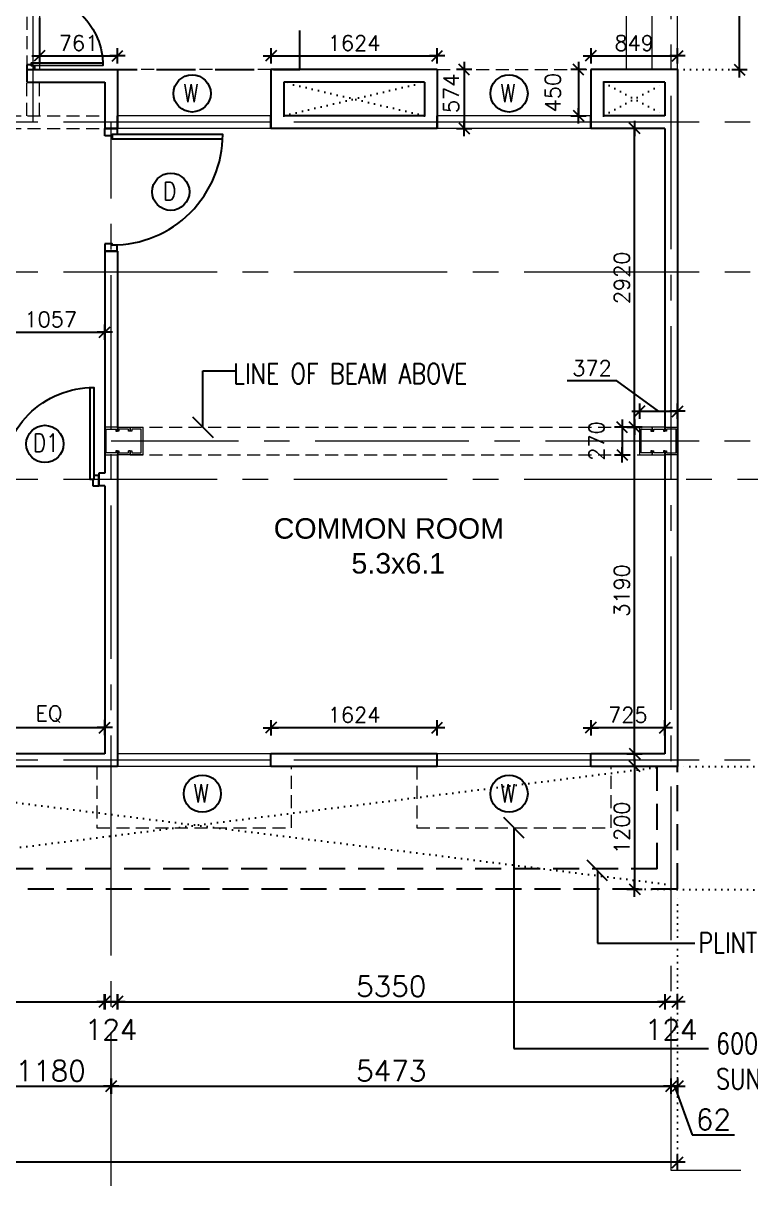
# Model space of a CAD drawing. Header units: inches. Extents: x -234845 to -176446, y -524542 to -442800.
# Drawn here: x -189803 to -182695, y -514338 to -502978 of the extents above; entities that cross this region are included whole.
import ezdxf

# ---------------------------------------------------------------- set-up
doc = ezdxf.new("R2010")
doc.units = ezdxf.units.IN
doc.header["$MEASUREMENT"] = 0
doc.header["$PDMODE"] = 34
doc.header["$PDSIZE"] = -10
for name, pattern in [('CENTER2', [1.125, 0.75, -0.125, 0.125, -0.125]), ('DASHED', [19.05, 12.7, -6.35]), ('DOT2', [0.125, 0, -0.125])]:
    doc.linetypes.add(name, pattern=pattern)
for name, color, linetype in [('ADOOR', 14, 'Continuous'), ('arrow', 23, 'Continuous'), ('COLUMN', 6, 'Continuous'), ('Dim dotted', 30, 'Continuous'), ('Dimension', 10, 'Continuous'), ('DOOR', 34, 'Continuous'), ('GFRG PANELS', 4, 'Continuous'), ('GLASS', 8, 'Continuous'), ('STEPS', 161, 'Continuous'), ('win tag', 144, 'Continuous')]:
    doc.layers.add(name, color=color, linetype=linetype)
for name, color, linetype, lineweight in [('DIM', 20, 'Continuous', 25), ('Grid', 254, 'Continuous', 15), ('TEXT', 32, 'Continuous', 18), ('win', 14, 'Continuous', 13)]:
    doc.layers.add(name, color=color, linetype=linetype, lineweight=lineweight)
doc.styles.add('RMTXT', font='romans.shx')
doc.styles.add('ROMANS', font='romans.shx', dxfattribs={"width": 0.8})
doc.styles.get("Standard").update_dxf_attribs({"font": 'arial.ttf'})
doc.styles.add('style1', font='romans.shx', dxfattribs={"width": 0.8})
doc.dimstyles.new('ELEV-DIM', dxfattribs={"dimtxt": 150, "dimasz": 1, "dimexe": 100, "dimexo": 150, "dimgap": 50, "dimtad": 1, "dimdec": 0, "dimzin": 0, "dimdsep": 46, "dimtxsty": 'RMTXT', "dimblk": 'ARH4', "dimcen": 0.09375, "dimdle": 100, "dimse1": 1, "dimse2": 1, "dimclrd": 256, "dimclre": 256, "dimclrt": 151, "dimadec": 0, "dimazin": 0, "dimtfac": 50, "dimtdec": 0, "dimtofl": 0, "dimtmove": 2, "dimatfit": 3, "dimldrblk": 'OBLIQUE', "dimfxl": 1, "dimtolj": 1, "dimtzin": 0, "dimlwd": -1, "dimlwe": -1, "dimarcsym": 0})

# ---------------------------------------------------------------- blocks, each defined once
blk = doc.blocks.new('A$C52683649')
at = {"layer": 'win'}
for p, q in [((0, 124), (1500, 124)), ((0, 62), (1500, 62)), ((0, 0), (1500, 0))]:
    blk.add_line(p, q, dxfattribs=at)
blk = doc.blocks.new('ARH4')
for p, q in [((0, -75), (0, 75)), ((-53.033, -53.033), (53.033, 53.033)), ((75, 0), (-75, 0))]:
    blk.add_line(p, q)
blk = doc.blocks.new('*D385')
at = {"layer": 'DEFPOINTS', "color": 0, "transparency": 16777216}
for p in [(-183410, -511490), (-223252, -514024), (-223252, -514108)]:
    blk.add_point(p, dxfattribs=at)
at = {"layer": 'Dimension', "transparency": 16777216}
blk.add_line((-183411, -514108), (-223251, -514108), dxfattribs=at)
at = {"layer": 'Dimension', "transparency": 16777216, "rotation": 180}
blk.add_blockref('ARH4', (-223252, -514108), dxfattribs=at)
at = {"layer": 'Dimension', "transparency": 16777216}
blk.add_blockref('ARH4', (-183410, -514108), dxfattribs=at)
at = {"layer": 'Dimension', "color": 151, "lineweight": 0, "transparency": 16777216, "insert": (-204051, -513958), "char_height": 200, "attachment_point": 5, "style": 'RMTXT'}
blk.add_mtext('\\A1;39842', dxfattribs=at)
blk = doc.blocks.new('_Oblique')
at = {"color": 0, "linetype": 'ByBlock', "lineweight": -2}
blk.add_line((-0.5, -0.5), (0.5, 0.5), dxfattribs=at)
blk = doc.blocks.new('*D387')
at = {"layer": 'DEFPOINTS', "color": 0, "transparency": 16777216}
for p in [(-183491, -495654), (-183410, -510240), (-179772, -510240)]:
    blk.add_point(p, dxfattribs=at)
at = {"layer": 'Dimension', "transparency": 16777216}
blk.add_line((-179772, -495655), (-179772, -510239), dxfattribs=at)
for p, rotation in [((-179772, -495654), 90), ((-179772, -510240), 270)]:
    blk.add_blockref('ARH4', p, dxfattribs=dict(at, rotation=rotation))
at = {"layer": 'Dimension', "color": 151, "lineweight": 0, "transparency": 16777216, "insert": (-179922, -502947), "char_height": 200, "attachment_point": 5, "rotation": 90, "style": 'RMTXT'}
blk.add_mtext('\\A1;14586', dxfattribs=at)
blk = doc.blocks.new('*D388')
at = {"layer": 'DEFPOINTS', "color": 0, "transparency": 16777216}
for p in [(-184923, -510240, 2), (-189644, -511440), (-179772, -511440)]:
    blk.add_point(p, dxfattribs=at)
at = {"layer": 'Dimension', "transparency": 16777216}
blk.add_line((-179772, -510241), (-179772, -511439), dxfattribs=at)
for p, rotation in [((-179772, -510240), 90), ((-179772, -511440), 270)]:
    blk.add_blockref('ARH4', p, dxfattribs=dict(at, rotation=rotation))
at = {"layer": 'Dimension', "color": 151, "lineweight": 0, "transparency": 16777216, "insert": (-179922, -510840), "char_height": 200, "attachment_point": 5, "rotation": 90, "style": 'RMTXT'}
blk.add_mtext('\\A1;1200', dxfattribs=at)
blk = doc.blocks.new('*D402')
at = {"layer": 'DEFPOINTS', "color": 0, "transparency": 16777216}
for p in [(-183472, -511644), (-188945, -512096, 2), (-183472, -513365)]:
    blk.add_point(p, dxfattribs=at)
at = {"layer": 'Dimension', "transparency": 16777216}
blk.add_line((-188944, -513365), (-183473, -513365), dxfattribs=at)
at = {"layer": 'Dimension', "transparency": 16777216, "rotation": 180}
blk.add_blockref('ARH4', (-188945, -513365), dxfattribs=at)
at = {"layer": 'Dimension', "transparency": 16777216}
blk.add_blockref('ARH4', (-183472, -513365), dxfattribs=at)
at = {"layer": 'Dimension', "color": 151, "lineweight": 0, "transparency": 16777216, "insert": (-186208, -513215), "char_height": 200, "attachment_point": 5, "style": 'RMTXT'}
blk.add_mtext('\\A1;5473', dxfattribs=at)
blk = doc.blocks.new('*D425')
at = {"layer": 'DEFPOINTS', "color": 0, "transparency": 16777216}
for p in [(-183472, -511490), (-183410, -511490), (-183410, -513365)]:
    blk.add_point(p, dxfattribs=at)
at = {"layer": 'Dimension', "transparency": 16777216}
for p, q in [((-183473, -513365), (-183474, -513365)), ((-183472, -513365), (-183410, -513365)), ((-183441, -513365), (-183267, -513840)), ((-183409, -513365), (-183408, -513365)), ((-183267, -513840), (-182853, -513840))]:
    blk.add_line(p, q, dxfattribs=at)
blk.add_blockref('ARH4', (-183472, -513365), dxfattribs=at)
at = {"layer": 'Dimension', "transparency": 16777216, "rotation": 180}
blk.add_blockref('ARH4', (-183410, -513365), dxfattribs=at)
at = {"layer": 'Dimension', "color": 151, "lineweight": 0, "transparency": 16777216, "insert": (-183060, -513690), "char_height": 200, "attachment_point": 5, "style": 'RMTXT'}
blk.add_mtext('\\A1;62', dxfattribs=at)
blk = doc.blocks.new('*D431')
at = {"layer": 'DEFPOINTS', "color": 0, "transparency": 16777216}
for p in [(-190125, -512096), (-188945, -512096, 2), (-188945, -513365)]:
    blk.add_point(p, dxfattribs=at)
at = {"layer": 'Dimension', "transparency": 16777216}
blk.add_line((-190124, -513365), (-188946, -513365), dxfattribs=at)
at = {"layer": 'Dimension', "transparency": 16777216, "rotation": 180}
blk.add_blockref('ARH4', (-190125, -513365), dxfattribs=at)
at = {"layer": 'Dimension', "transparency": 16777216}
blk.add_blockref('ARH4', (-188945, -513365), dxfattribs=at)
at = {"layer": 'Dimension', "color": 151, "lineweight": 0, "transparency": 16777216, "insert": (-189535, -513215), "char_height": 200, "attachment_point": 5, "style": 'RMTXT'}
blk.add_mtext('\\A1;1180', dxfattribs=at)
blk = doc.blocks.new('*D474')
at = {"layer": 'DEFPOINTS', "color": 0, "transparency": 16777216}
for p in [(-189008, -510116, 2), (-192688, -510240), (-189008, -512539)]:
    blk.add_point(p, dxfattribs=at)
at = {"layer": 'Dimension', "transparency": 16777216}
blk.add_line((-192687, -512539), (-189009, -512539), dxfattribs=at)
at = {"layer": 'Dimension', "transparency": 16777216, "rotation": 180}
blk.add_blockref('ARH4', (-192688, -512539), dxfattribs=at)
at = {"layer": 'Dimension', "transparency": 16777216}
blk.add_blockref('ARH4', (-189008, -512539), dxfattribs=at)
at = {"layer": 'Dimension', "color": 151, "lineweight": 0, "transparency": 16777216, "insert": (-190848, -512389), "char_height": 200, "attachment_point": 5, "style": 'RMTXT'}
blk.add_mtext('\\A1;3680', dxfattribs=at)
blk = doc.blocks.new('*D475')
at = {"layer": 'DEFPOINTS', "color": 0, "transparency": 16777216}
for p in [(-189007, -510228), (-188883, -510240), (-188883, -512539)]:
    blk.add_point(p, dxfattribs=at)
at = {"layer": 'Dimension', "transparency": 16777216}
blk.add_line((-189006, -512539), (-188884, -512539), dxfattribs=at)
at = {"layer": 'Dimension', "transparency": 16777216, "rotation": 180}
blk.add_blockref('ARH4', (-189007, -512539), dxfattribs=at)
at = {"layer": 'Dimension', "transparency": 16777216}
blk.add_blockref('ARH4', (-188883, -512539), dxfattribs=at)
at = {"layer": 'Dimension', "color": 151, "lineweight": 0, "transparency": 16777216, "insert": (-188945, -512812), "char_height": 200, "attachment_point": 5, "style": 'RMTXT'}
blk.add_mtext('\\A1;124', dxfattribs=at)
blk = doc.blocks.new('*D476')
at = {"layer": 'DEFPOINTS', "color": 0, "transparency": 16777216}
for p in [(-183534, -510228), (-183410, -510240), (-183410, -512539)]:
    blk.add_point(p, dxfattribs=at)
at = {"layer": 'Dimension', "transparency": 16777216}
blk.add_line((-183533, -512539), (-183411, -512539), dxfattribs=at)
at = {"layer": 'Dimension', "transparency": 16777216, "rotation": 180}
blk.add_blockref('ARH4', (-183534, -512539), dxfattribs=at)
at = {"layer": 'Dimension', "transparency": 16777216}
blk.add_blockref('ARH4', (-183410, -512539), dxfattribs=at)
at = {"layer": 'Dimension', "color": 151, "lineweight": 0, "transparency": 16777216, "insert": (-183472, -512812), "char_height": 200, "attachment_point": 5, "style": 'RMTXT'}
blk.add_mtext('\\A1;124', dxfattribs=at)
blk = doc.blocks.new('*D477')
at = {"layer": 'DEFPOINTS', "color": 0, "transparency": 16777216}
for p in [(-183533, -510116), (-188883, -510240, 2), (-183533, -512539)]:
    blk.add_point(p, dxfattribs=at)
at = {"layer": 'Dimension', "transparency": 16777216}
blk.add_line((-188882, -512539), (-183534, -512539), dxfattribs=at)
at = {"layer": 'Dimension', "transparency": 16777216, "rotation": 180}
blk.add_blockref('ARH4', (-188883, -512539), dxfattribs=at)
at = {"layer": 'Dimension', "transparency": 16777216}
blk.add_blockref('ARH4', (-183533, -512539), dxfattribs=at)
at = {"layer": 'Dimension', "color": 151, "lineweight": 0, "transparency": 16777216, "insert": (-186208, -512389), "char_height": 200, "attachment_point": 5, "style": 'RMTXT'}
blk.add_mtext('\\A1;5350', dxfattribs=at)
blk = doc.blocks.new('*D478')
at = {"layer": 'DEFPOINTS', "color": 0, "transparency": 16777216}
for p in [(-183534, -510116), (-182216, -510116), (-183410, -510240)]:
    blk.add_point(p, dxfattribs=at)
at = {"layer": 'Dimension', "transparency": 16777216}
blk.add_line((-182216, -510239), (-182216, -510117), dxfattribs=at)
for p, rotation in [((-182216, -510116), 90), ((-182216, -510240), 270)]:
    blk.add_blockref('ARH4', p, dxfattribs=dict(at, rotation=rotation))
at = {"layer": 'Dimension', "color": 151, "lineweight": 0, "transparency": 16777216, "insert": (-181921, -510178), "char_height": 200, "attachment_point": 5, "rotation": 90, "style": 'RMTXT'}
blk.add_mtext('\\A1;124', dxfattribs=at)
blk = doc.blocks.new('*D830')
at = {"layer": 'DEFPOINTS', "color": 0, "transparency": 16777216}
for p in [(-183534, -504006), (-182216, -504006), (-183534, -510116)]:
    blk.add_point(p, dxfattribs=at)
at = {"layer": 'Dimension', "transparency": 16777216}
blk.add_line((-182216, -510115), (-182216, -504007), dxfattribs=at)
for p, rotation in [((-182216, -504006), 90), ((-182216, -510116), 270)]:
    blk.add_blockref('ARH4', p, dxfattribs=dict(at, rotation=rotation))
at = {"layer": 'Dimension', "color": 151, "lineweight": 0, "transparency": 16777216, "insert": (-182366, -507061), "char_height": 200, "attachment_point": 5, "rotation": 90, "style": 'RMTXT'}
blk.add_mtext('\\A1;6110', dxfattribs=at)
blk = doc.blocks.new('*D479')
at = {"layer": 'DEFPOINTS', "color": 0, "transparency": 16777216}
for p in [(-183534, -503882, 0), (-182216, -503882), (-183534, -504006)]:
    blk.add_point(p, dxfattribs=at)
at = {"layer": 'Dimension', "transparency": 16777216}
for p, q in [((-182216, -504005), (-182216, -503883)), ((-182216, -503944), (-181812, -504179)), ((-181812, -504179), (-181812, -504774))]:
    blk.add_line(p, q, dxfattribs=at)
for p, rotation in [((-182216, -503882), 90), ((-182216, -504006), 270)]:
    blk.add_blockref('ARH4', p, dxfattribs=dict(at, rotation=rotation))
at = {"layer": 'Dimension', "color": 151, "lineweight": 0, "transparency": 16777216, "insert": (-181962, -504476), "char_height": 200, "attachment_point": 5, "rotation": 90, "style": 'RMTXT'}
blk.add_mtext('\\A1;124', dxfattribs=at)
blk = doc.blocks.new('*D480')
at = {"layer": 'DEFPOINTS', "color": 0, "transparency": 16777216}
for p in [(-183534, -503556), (-182216, -503556), (-183534, -503882, 0)]:
    blk.add_point(p, dxfattribs=at)
at = {"layer": 'Dimension', "transparency": 16777216}
blk.add_line((-182216, -503881), (-182216, -503557), dxfattribs=at)
for p, rotation in [((-182216, -503556), 90), ((-182216, -503882), 270)]:
    blk.add_blockref('ARH4', p, dxfattribs=dict(at, rotation=rotation))
at = {"layer": 'Dimension', "color": 151, "lineweight": 0, "transparency": 16777216, "insert": (-182428, -503720), "char_height": 200, "attachment_point": 5, "rotation": 90, "style": 'RMTXT'}
blk.add_mtext('\\A1;326', dxfattribs=at)
blk = doc.blocks.new('*D481')
at = {"layer": 'DEFPOINTS', "color": 0, "transparency": 16777216}
for p in [(-183534, -503432, 0), (-182216, -503432), (-183534, -503556)]:
    blk.add_point(p, dxfattribs=at)
at = {"layer": 'Dimension', "transparency": 16777216}
blk.add_line((-182216, -503555), (-182216, -503433), dxfattribs=at)
for p, rotation in [((-182216, -503432), 90), ((-182216, -503556), 270)]:
    blk.add_blockref('ARH4', p, dxfattribs=dict(at, rotation=rotation))
at = {"layer": 'Dimension', "color": 151, "lineweight": 0, "transparency": 16777216, "insert": (-181933, -503494), "char_height": 200, "attachment_point": 5, "rotation": 90, "style": 'RMTXT'}
blk.add_mtext('\\A1;124', dxfattribs=at)
blk = doc.blocks.new('*D831')
at = {"layer": 'DEFPOINTS', "color": 0, "transparency": 16777216}
for p in [(-183460, -495654), (-182216, -495654), (-183410, -503432)]:
    blk.add_point(p, dxfattribs=at)
at = {"layer": 'Dimension', "transparency": 16777216}
blk.add_line((-182216, -503431), (-182216, -495655), dxfattribs=at)
for p, rotation in [((-182216, -495654), 90), ((-182216, -503432), 270)]:
    blk.add_blockref('ARH4', p, dxfattribs=dict(at, rotation=rotation))
at = {"layer": 'Dimension', "color": 151, "lineweight": 0, "transparency": 16777216, "insert": (-182366, -499543), "char_height": 200, "attachment_point": 5, "rotation": 90, "style": 'RMTXT'}
blk.add_mtext('\\A1;7778', dxfattribs=at)
blk = doc.blocks.new('*D833')
at = {"layer": 'DEFPOINTS', "color": 0, "transparency": 16777216}
for p in [(-190064, -505682), (-189007, -505682, -1), (-189007, -505997)]:
    blk.add_point(p, dxfattribs=at)
at = {"layer": 'Dim dotted', "transparency": 16777216}
blk.add_line((-190063, -505997), (-189008, -505997), dxfattribs=at)
at = {"layer": 'Dim dotted', "transparency": 16777216, "rotation": 180}
blk.add_blockref('ARH4', (-190064, -505997), dxfattribs=at)
at = {"layer": 'Dim dotted', "transparency": 16777216}
blk.add_blockref('ARH4', (-189007, -505997), dxfattribs=at)
at = {"layer": 'Dim dotted', "color": 151, "transparency": 16777216, "insert": (-189535, -505872), "char_height": 150, "attachment_point": 5, "style": 'RMTXT'}
blk.add_mtext('\\A1;1057', dxfattribs=at)
blk = doc.blocks.new('*D495')
at = {"layer": 'DEFPOINTS', "color": 0, "transparency": 16777216}
for p in [(-184259, -509862), (-184259, -510064, 2), (-183534, -510064)]:
    blk.add_point(p, dxfattribs=at)
at = {"layer": 'Dim dotted', "transparency": 16777216}
blk.add_line((-183535, -509862), (-184258, -509862), dxfattribs=at)
at = {"layer": 'Dim dotted', "transparency": 16777216, "rotation": 180}
blk.add_blockref('ARH4', (-184259, -509862), dxfattribs=at)
at = {"layer": 'Dim dotted', "transparency": 16777216}
blk.add_blockref('ARH4', (-183534, -509862), dxfattribs=at)
at = {"layer": 'Dim dotted', "color": 151, "transparency": 16777216, "insert": (-183896, -509737), "char_height": 150, "attachment_point": 5, "style": 'RMTXT'}
blk.add_mtext('\\A1;725', dxfattribs=at)
blk = doc.blocks.new('*D496')
at = {"layer": 'DEFPOINTS', "color": 0, "transparency": 16777216}
for p in [(-187383, -509862), (-187383, -510064, 2), (-185759, -510064, 2)]:
    blk.add_point(p, dxfattribs=at)
at = {"layer": 'Dim dotted', "transparency": 16777216}
blk.add_line((-185760, -509862), (-187382, -509862), dxfattribs=at)
at = {"layer": 'Dim dotted', "transparency": 16777216, "rotation": 180}
blk.add_blockref('ARH4', (-187383, -509862), dxfattribs=at)
at = {"layer": 'Dim dotted', "transparency": 16777216}
blk.add_blockref('ARH4', (-185759, -509862), dxfattribs=at)
at = {"layer": 'Dim dotted', "color": 151, "transparency": 16777216, "insert": (-186571, -509737), "char_height": 150, "attachment_point": 5, "style": 'RMTXT'}
blk.add_mtext('\\A1;1624', dxfattribs=at)
blk = doc.blocks.new('*D844')
at = {"layer": 'DEFPOINTS', "color": 0, "transparency": 16777216}
for p in [(-189007, -509861), (-190097, -510116, 1), (-189007, -510116, 2)]:
    blk.add_point(p, dxfattribs=at)
at = {"layer": 'Dim dotted', "transparency": 16777216}
blk.add_line((-190096, -509861), (-189008, -509861), dxfattribs=at)
at = {"layer": 'Dim dotted', "transparency": 16777216, "rotation": 180}
blk.add_blockref('ARH4', (-190097, -509861), dxfattribs=at)
at = {"layer": 'Dim dotted', "transparency": 16777216}
blk.add_blockref('ARH4', (-189007, -509861), dxfattribs=at)
at = {"layer": 'Dim dotted', "color": 151, "transparency": 16777216, "insert": (-189552, -509729), "char_height": 150, "attachment_point": 5, "style": 'RMTXT'}
blk.add_mtext('\\A1;EQ', dxfattribs=at)
blk = doc.blocks.new('*D497')
at = {"layer": 'DEFPOINTS', "color": 0, "transparency": 16777216}
for p in [(-183830, -506926), (-183534, -506926, 0), (-183534, -510116)]:
    blk.add_point(p, dxfattribs=at)
at = {"layer": 'Dim dotted', "transparency": 16777216}
blk.add_line((-183830, -510115), (-183830, -506927), dxfattribs=at)
for p, rotation in [((-183830, -506926), 90), ((-183830, -510116), 270)]:
    blk.add_blockref('ARH4', p, dxfattribs=dict(at, rotation=rotation))
at = {"layer": 'Dim dotted', "color": 151, "transparency": 16777216, "insert": (-183955, -508521), "char_height": 150, "attachment_point": 5, "rotation": 90, "style": 'RMTXT'}
blk.add_mtext('\\A1;3190', dxfattribs=at)
blk = doc.blocks.new('*D498')
at = {"layer": 'DEFPOINTS', "color": 0, "transparency": 16777216}
for p in [(-183830, -504006), (-183534, -504006), (-183658, -506926, 0)]:
    blk.add_point(p, dxfattribs=at)
at = {"layer": 'Dim dotted', "transparency": 16777216}
blk.add_line((-183830, -506925), (-183830, -504007), dxfattribs=at)
for p, rotation in [((-183830, -504006), 90), ((-183830, -506926), 270)]:
    blk.add_blockref('ARH4', p, dxfattribs=dict(at, rotation=rotation))
at = {"layer": 'Dim dotted', "color": 151, "transparency": 16777216, "insert": (-183955, -505466), "char_height": 150, "attachment_point": 5, "rotation": 90, "style": 'RMTXT'}
blk.add_mtext('\\A1;2920', dxfattribs=at)
blk = doc.blocks.new('*D846')
at = {"layer": 'DEFPOINTS', "color": 0, "transparency": 16777216}
for p in [(-188883, -503297), (-189644, -503432, 1), (-188883, -503432, 2)]:
    blk.add_point(p, dxfattribs=at)
at = {"layer": 'Dim dotted', "transparency": 16777216}
blk.add_line((-189643, -503297), (-188884, -503297), dxfattribs=at)
at = {"layer": 'Dim dotted', "transparency": 16777216, "rotation": 180}
blk.add_blockref('ARH4', (-189644, -503297), dxfattribs=at)
at = {"layer": 'Dim dotted', "transparency": 16777216}
blk.add_blockref('ARH4', (-188883, -503297), dxfattribs=at)
at = {"layer": 'Dim dotted', "color": 151, "transparency": 16777216, "insert": (-189263, -503172), "char_height": 150, "attachment_point": 5, "style": 'RMTXT'}
blk.add_mtext('\\A1;761', dxfattribs=at)
blk = doc.blocks.new('*D847')
at = {"layer": 'DEFPOINTS', "color": 0, "transparency": 16777216}
for p in [(-185759, -503297), (-187383, -503432, 2), (-185759, -503432, 2)]:
    blk.add_point(p, dxfattribs=at)
at = {"layer": 'Dim dotted', "transparency": 16777216}
blk.add_line((-187382, -503297), (-185760, -503297), dxfattribs=at)
at = {"layer": 'Dim dotted', "transparency": 16777216, "rotation": 180}
blk.add_blockref('ARH4', (-187383, -503297), dxfattribs=at)
at = {"layer": 'Dim dotted', "transparency": 16777216}
blk.add_blockref('ARH4', (-185759, -503297), dxfattribs=at)
at = {"layer": 'Dim dotted', "color": 151, "transparency": 16777216, "insert": (-186571, -503172), "char_height": 150, "attachment_point": 5, "style": 'RMTXT'}
blk.add_mtext('\\A1;1624', dxfattribs=at)
blk = doc.blocks.new('*D848')
at = {"layer": 'DEFPOINTS', "color": 0, "transparency": 16777216}
for p in [(-183410, -503297), (-184259, -503432, 2), (-183410, -503432)]:
    blk.add_point(p, dxfattribs=at)
at = {"layer": 'Dim dotted', "transparency": 16777216}
blk.add_line((-184258, -503297), (-183411, -503297), dxfattribs=at)
at = {"layer": 'Dim dotted', "transparency": 16777216, "rotation": 180}
blk.add_blockref('ARH4', (-184259, -503297), dxfattribs=at)
at = {"layer": 'Dim dotted', "transparency": 16777216}
blk.add_blockref('ARH4', (-183410, -503297), dxfattribs=at)
at = {"layer": 'Dim dotted', "color": 151, "transparency": 16777216, "insert": (-183834, -503172), "char_height": 150, "attachment_point": 5, "style": 'RMTXT'}
blk.add_mtext('\\A1;849', dxfattribs=at)
blk = doc.blocks.new('*D851')
at = {"layer": 'DEFPOINTS', "color": 0, "transparency": 16777216}
for p in [(-183755, -506926), (-183952, -507196), (-183877, -507196, 0)]:
    blk.add_point(p, dxfattribs=at)
at = {"layer": 'Dim dotted', "transparency": 16777216}
blk.add_line((-183952, -506927), (-183952, -507195), dxfattribs=at)
for p, rotation in [((-183952, -506926), 90), ((-183952, -507196), 270)]:
    blk.add_blockref('ARH4', p, dxfattribs=dict(at, rotation=rotation))
at = {"layer": 'Dim dotted', "color": 151, "transparency": 16777216, "insert": (-184202, -507061), "char_height": 150, "attachment_point": 5, "rotation": 90, "style": 'RMTXT'}
blk.add_mtext('\\A1;270', dxfattribs=at)
blk = doc.blocks.new('*D852')
at = {"layer": 'DEFPOINTS', "color": 0, "transparency": 16777216}
for p in [(-183410, -506770), (-183782, -506926, 0), (-183410, -506926, 0)]:
    blk.add_point(p, dxfattribs=at)
at = {"layer": 'Dim dotted', "transparency": 16777216}
for p, q in [((-184003, -506474), (-184488, -506474)), ((-183596, -506770), (-184003, -506474)), ((-183781, -506770), (-183411, -506770))]:
    blk.add_line(p, q, dxfattribs=at)
at = {"layer": 'Dim dotted', "transparency": 16777216, "rotation": 180}
blk.add_blockref('ARH4', (-183782, -506770), dxfattribs=at)
at = {"layer": 'Dim dotted', "transparency": 16777216}
blk.add_blockref('ARH4', (-183410, -506770), dxfattribs=at)
at = {"layer": 'Dim dotted', "color": 151, "transparency": 16777216, "insert": (-184246, -506349), "char_height": 150, "attachment_point": 5, "style": 'RMTXT'}
blk.add_mtext('\\A1;372', dxfattribs=at)
blk = doc.blocks.new('A$C57853642')
at = {"layer": 'DOOR'}
for points in [[(-639.2, 179.8, 0.414214), (-1207.7, 748.2), (-1207.7, 179.8), (-1185.5, 179.8), (-1185.5, 747.8)], [(-639.2, 179.8, -0.414214), (-70.8, 748.2), (-70.8, 179.8), (-92.9, 179.8), (-92.9, 747.8)]]:
    blk.add_lwpolyline(points, format="xyb", dxfattribs=at)
for points in [[(-1201.3, 141.9), (-1239.2, 141.9), (-1239.2, 205), (-1207.7, 205), (-1207.7, 179.8), (-1201.3, 179.8)], [(-77.1, 141.9), (-39.2, 141.9), (-39.2, 205), (-70.8, 205), (-70.8, 179.8), (-77.1, 179.8)]]:
    blk.add_lwpolyline(points, close=True, dxfattribs=at)
blk = doc.blocks.new('*D855')
at = {"layer": 'DEFPOINTS', "color": 0, "transparency": 16777216}
for p in [(-184259, -503432, 2), (-184378, -503882), (-184259, -503882, 2)]:
    blk.add_point(p, dxfattribs=at)
at = {"layer": 'Dim dotted', "transparency": 16777216}
blk.add_line((-184378, -503433), (-184378, -503881), dxfattribs=at)
for p, rotation in [((-184378, -503432), 90), ((-184378, -503882), 270)]:
    blk.add_blockref('ARH4', p, dxfattribs=dict(at, rotation=rotation))
at = {"layer": 'Dim dotted', "color": 151, "transparency": 16777216, "insert": (-184628, -503657), "char_height": 150, "attachment_point": 5, "rotation": 90, "style": 'RMTXT'}
blk.add_mtext('\\A1;450', dxfattribs=at)
blk = doc.blocks.new('*D517')
at = {"layer": 'DEFPOINTS', "color": 0, "transparency": 16777216}
for p in [(-183410, -500092), (-182805, -500092), (-183495, -503432)]:
    blk.add_point(p, dxfattribs=at)
at = {"layer": 'Dimension', "transparency": 16777216}
blk.add_line((-182805, -503431), (-182805, -500093), dxfattribs=at)
for p, rotation in [((-182805, -500092), 90), ((-182805, -503432), 270)]:
    blk.add_blockref('ARH4', p, dxfattribs=dict(at, rotation=rotation))
at = {"layer": 'Dimension', "color": 151, "lineweight": 0, "transparency": 16777216, "insert": (-182955, -501401), "char_height": 200, "attachment_point": 5, "rotation": 90, "style": 'RMTXT'}
blk.add_mtext('\\A1;3340', dxfattribs=at)
blk = doc.blocks.new('D1000')
at = {"layer": 'DOOR'}
for points in [[(0, 940), (0, 1000), (100, 1000), (100, 950), (60, 950), (60, 940)], [(0, 60), (0, 0), (100, 0), (100, 50), (60, 50), (60, 60)]]:
    blk.add_lwpolyline(points, close=True, dxfattribs=at)
blk.add_lwpolyline([(60, 950, -0.414214), (960, 50), (60, 50), (60, 85), (959.3, 85)], format="xyb", dxfattribs=at)
blk = doc.blocks.new('*D873')
at = {"layer": 'DEFPOINTS', "color": 0, "transparency": 16777216}
for p in [(-183629, -510240, 1), (-183830, -511440), (-183660, -511440)]:
    blk.add_point(p, dxfattribs=at)
at = {"layer": 'Dim dotted', "transparency": 16777216}
blk.add_line((-183830, -510241), (-183830, -511439), dxfattribs=at)
for p, rotation in [((-183830, -510240), 90), ((-183830, -511440), 270)]:
    blk.add_blockref('ARH4', p, dxfattribs=dict(at, rotation=rotation))
at = {"layer": 'Dim dotted', "color": 151, "transparency": 16777216, "insert": (-183955, -510840), "char_height": 150, "attachment_point": 5, "rotation": 90, "style": 'RMTXT'}
blk.add_mtext('\\A1;1200', dxfattribs=at)
blk = doc.blocks.new('*D924')
at = {"layer": 'DEFPOINTS', "color": 0, "transparency": 16777216}
for p in [(-185759, -503432, 2), (-185759, -504006, 2), (-185496, -504006)]:
    blk.add_point(p, dxfattribs=at)
at = {"layer": 'Dim dotted', "transparency": 16777216}
blk.add_line((-185496, -503433), (-185496, -504005), dxfattribs=at)
for p, rotation in [((-185496, -503432), 90), ((-185496, -504006), 270)]:
    blk.add_blockref('ARH4', p, dxfattribs=dict(at, rotation=rotation))
at = {"layer": 'Dim dotted', "color": 151, "transparency": 16777216, "insert": (-185621, -503664), "char_height": 150, "attachment_point": 5, "rotation": 90, "style": 'RMTXT'}
blk.add_mtext('\\A1;574', dxfattribs=at)

msp = doc.modelspace()

# ---------------------------------------------------------------- linework, layer by layer
at = {"layer": 'ADOOR', "lineweight": 0}
msp.add_line((-189643.9, -501931.7, 1.1), (-189643, -503431.7, 0.6), dxfattribs=at)
at = {"layer": 'ADOOR', "linetype": 'DASHED', "lineweight": 0, "ltscale": 10}
for p, q in [((-189768, -501961.7), (-189768, -503431.7)), ((-187382.8, -503431.7, 2.1), (-188882.8, -503431.7, 2.1)), ((-185758.8, -503431.7, 2.1), (-184258.8, -503431.7, 2.1)), ((-189768, -503881.7), (-189768, -503555.7, -0.4)), ((-189644, -503881.7), (-189644, -503555.7, -0.4)), ((-192238, -503881.7), (-189006.8, -503881.7)), ((-192238, -504005.7), (-189006.8, -504005.7)), ((-188758.8, -506925.7, -0.2), (-183782, -506925.7, 0)), ((-188758.8, -507195.7, -0.2), (-183782, -507195.7, 0))]:
    msp.add_line(p, q, dxfattribs=at)
at = {"layer": 'ADOOR', "linetype": 'DASHED', "lineweight": 0, "ltscale": 10, "elevation": 2.1}
for points in [[(-187182.8, -510239.7), (-189082.8, -510239.7), (-189082.8, -510839.7), (-187182.8, -510839.7)], [(-184058.8, -510239.7), (-185958.8, -510239.7), (-185958.8, -510839.7), (-184058.8, -510839.7)]]:
    msp.add_lwpolyline(points, close=True, dxfattribs=at)
at = {"layer": 'COLUMN', "lineweight": 0, "ltscale": 505}
for p, q in [((-188758.8, -506965.7, -0.2), (-188773.8, -506965.7, -0.2)), ((-183658, -506965.7, 0), (-183643, -506965.7, 0)), ((-188758.8, -507155.7, -0.2), (-188773.8, -507155.7, -0.2)), ((-183658, -507155.7, 0), (-183643, -507155.7, 0))]:
    msp.add_line(p, q, dxfattribs=at)
for points, elevation in [([(-188882.8, -506965.7), (-188882.8, -506925.7), (-189006.8, -506925.7), (-189006.8, -507195.7), (-188882.8, -507195.7), (-188882.8, -507155.7), (-188897.8, -507155.7), (-188897.8, -507175.7), (-188991.8, -507175.7), (-188991.8, -506945.7), (-188897.8, -506945.7), (-188897.8, -506965.7), (-188882.8, -506965.7)], -0.2), ([(-188882.8, -506965.7), (-188882.8, -506925.7), (-188758.8, -506925.7), (-188758.8, -506965.7)], -0.2), ([(-188773.8, -506965.7), (-188773.8, -506945.7), (-188867.8, -506945.7), (-188867.8, -506965.7), (-188882.8, -506965.7)], -0.2), ([(-188758.8, -506965.7), (-188758.8, -506925.7), (-188634.8, -506925.7), (-188634.8, -507195.7), (-188758.8, -507195.7), (-188758.8, -507155.7), (-188743.8, -507155.7), (-188743.8, -507175.7), (-188649.8, -507175.7), (-188649.8, -506945.7), (-188743.8, -506945.7), (-188743.8, -506965.7), (-188758.8, -506965.7)], -0.2), ([(-183658, -506965.7), (-183658, -506925.7), (-183782, -506925.7), (-183782, -507195.7), (-183658, -507195.7), (-183658, -507155.7), (-183673, -507155.7), (-183673, -507175.7), (-183767, -507175.7), (-183767, -506945.7), (-183673, -506945.7), (-183673, -506965.7), (-183658, -506965.7)], 0), ([(-183534, -506965.7), (-183534, -506925.7), (-183658, -506925.7), (-183658, -506965.7)], 0), ([(-183643, -506965.7), (-183643, -506945.7), (-183549, -506945.7), (-183549, -506965.7), (-183534, -506965.7)], 0), ([(-183534, -506965.7), (-183534, -506925.7), (-183410, -506925.7), (-183410, -507195.7), (-183534, -507195.7), (-183534, -507155.7), (-183519, -507155.7), (-183519, -507175.7), (-183425, -507175.7), (-183425, -506945.7), (-183519, -506945.7), (-183519, -506965.7), (-183534, -506965.7)], 0), ([(-188758.8, -507155.7), (-188758.8, -507195.7), (-188882.8, -507195.7), (-188882.8, -507155.7), (-188867.8, -507155.7), (-188867.8, -507175.7), (-188773.8, -507175.7), (-188773.8, -507155.7)], -0.2), ([(-183658, -507155.7), (-183658, -507195.7), (-183534, -507195.7), (-183534, -507155.7), (-183549, -507155.7), (-183549, -507175.7), (-183643, -507175.7), (-183643, -507155.7)], 0)]:
    msp.add_lwpolyline(points, dxfattribs=dict(at, elevation=elevation))
at = {"layer": 'DIM', "linetype": 'DASHED', "ltscale": 20}
for p, q in [((-183609.5, -511239.7), (-183609.5, -510239.7)), ((-183410, -511439.2), (-183410, -510239.7)), ((-183609.5, -511239.7), (-192688, -511239.7)), ((-183410, -511439.2), (-192688, -511439.2))]:
    msp.add_line(p, q, dxfattribs=at)
at = {"layer": 'Dim dotted', "linetype": 'DOT2', "ltscale": 500}
for p, q in [((-183410, -503431.7), (-182729.9, -503431.7)), ((-185882.8, -503881.7, 2.1), (-187258.8, -503555.7, 2.1)), ((-187258.8, -503881.7, 2.1), (-185882.8, -503555.7, 2.1)), ((-184134.8, -503555.7, 2.1), (-183529, -503881.7)), ((-184134.8, -503881.7, 2.1), (-183529, -503555.7)), ((-183534, -511389.7), (-192688, -510239.7)), ((-192688, -511389.7), (-183534, -510239.7)), ((-179847, -510239.7, 2.1), (-183410, -510239.7)), ((-179847, -511456.2), (-183833.4, -511439.7)), ((-183410, -514032.8), (-183410, -511489.7))]:
    msp.add_line(p, q, dxfattribs=at)
at = {"layer": 'GFRG PANELS'}
for p, q in [((-189768, -503431.7, 0.4), (-188882.8, -503431.7, 2.1)), ((-189768, -503431.7), (-189768, -503555.7)), ((-188882.8, -503431.7, 2.1), (-188882.8, -504005.7, -1.4)), ((-185758.8, -503431.7, 2.1), (-187382.8, -503431.7, 2.1)), ((-187382.8, -503431.7, 2.1), (-187382.8, -504005.7, 2.1)), ((-185758.8, -503431.7, 2.1), (-185758.8, -504005.7, 2.1)), ((-184258.8, -503431.7, 2.1), (-184258.8, -504005.7, 2.1)), ((-183410, -503431.7), (-184258.8, -503431.7, 2.1)), ((-183410, -503431.7), (-183410, -510239.7)), ((-189768, -503555.7, -0.4), (-189006.8, -503555.7, 2.1)), ((-189006.8, -503555.7, 2.1), (-189006.8, -504005.7, 2.1)), ((-185882.8, -503555.7, 2.1), (-187258.8, -503555.7, 2.1)), ((-187258.8, -503555.7, 2.1), (-187258.8, -503881.7, 2.1)), ((-185882.8, -503555.7, 2.1), (-185882.8, -503881.7, 2.1)), ((-184134.8, -503555.7, 2.1), (-184134.8, -503881.7, 2.1)), ((-183534, -503555.7), (-184134.8, -503555.7, 2.1)), ((-183534, -503555.7), (-183534, -503881.7)), ((-188882.8, -504005.7, -2.1), (-188882.8, -503881.7, -2.1)), ((-187382.8, -504005.7, -2.1), (-187382.8, -503881.7, -2.1)), ((-185882.8, -503881.7, 1.8), (-187258.8, -503881.7, -1.8)), ((-185758.8, -504005.7, 2.1), (-185758.8, -503881.7, 2.1)), ((-184258.8, -504005.7, 2.1), (-184258.8, -503881.7, 2.1)), ((-183534, -503881.7, 0.4), (-184134.8, -503881.7, 2.1)), ((-188882.8, -504005.7, -1.8), (-189006.8, -504005.7, -1.4)), ((-185758.8, -504005.7, 2.1), (-187382.8, -504005.7, -2.1)), ((-183534, -504005.7), (-184258.8, -504005.7, 2.1)), ((-183534, -504005.7), (-183534, -506965.7)), ((-189006.8, -505205.7, -1.4), (-189006.8, -507373.4, 2.1)), ((-188882.8, -505205.7, -1.4), (-189006.8, -505205.7, -1.4)), ((-188882.8, -505205.7, -1.4), (-188882.8, -506965.7, -0.1)), ((-188882.8, -507155.7, 0), (-188882.8, -510239.7, 2.1)), ((-183534, -507155.7), (-183534, -510115.7)), ((-189064, -507373.4), (-189064, -507497.4)), ((-189006.8, -507373.4, 2.1), (-189064, -507373.4)), ((-189006.8, -507497.4, 2.1), (-189064, -507497.4)), ((-189006.8, -507497.4, 2.1), (-189006.8, -510115.7, 2.1)), ((-189006.8, -510115.7, 2.1), (-190097.4, -510115.7, 1.1)), ((-185758.8, -510115.7, 2.1), (-187382.8, -510115.7, 2.1)), ((-187382.8, -510239.7, 2.1), (-187382.8, -510115.7, 2.1)), ((-185758.8, -510239.7, 2.1), (-185758.8, -510115.7, 2.1)), ((-183534, -510115.7), (-184258.8, -510115.7, 2.1)), ((-184258.8, -510239.7, 2.1), (-184258.8, -510115.7, 2.1)), ((-188882.8, -510239.7, 2.1), (-190097.4, -510239.7, -1.4)), ((-185758.8, -510239.7, 2.1), (-187382.8, -510239.7, 2.1)), ((-183410, -510239.7), (-184258.8, -510239.7, 2.1))]:
    msp.add_line(p, q, dxfattribs=at)
at = {"layer": 'GLASS', "color": 11, "linetype": 'DASHED', "ltscale": 30, "elevation": 2.1}
msp.add_lwpolyline([(-187100, -499497.2), (-189643, -499497.2), (-189643, -503431.7), (-187100, -503431.7)], close=True, dxfattribs=at)
at = {"layer": 'Grid', "linetype": 'CENTER2', "lineweight": 5, "ltscale": 2000}
for p, q in [((-189705.5, -503943.7), (-189705.5, -491320.7)), ((-183471.5, -514187.6), (-183471.5, -491320.7)), ((-183410, -503943.7), (-233183.3, -503943.7)), ((-188944.8, -511439.7, 2.1), (-188944.8, -503943.7, 2.1)), ((-178699.8, -503943.7), (-183410, -503943.7)), ((-183410, -505411.4), (-192750, -505411.4)), ((-178699.8, -505411.4), (-183410, -505411.4)), ((-178700.4, -507060.7), (-188944.8, -507060.7, 0)), ((-183410, -507435.4), (-192750, -507435.4)), ((-179075, -507435.4), (-183410, -507435.4)), ((-183410, -510177.7), (-233183.4, -510186.1)), ((-178700.5, -510177.7), (-183410, -510177.7)), ((-188944.8, -514337.6, 2.1), (-188944.8, -511439.7, 2.1)), ((-182793.7, -514187.6), (-183471.5, -514187.6))]:
    msp.add_line(p, q, dxfattribs=at)
at = {"layer": 'STEPS', "lineweight": 5, "ltscale": 100}
for points in [[(-183910, -503431.7), (-183910, -500091.7)], [(-183660, -503431.7), (-183660, -500091.7)], [(-183410, -503431.7), (-183410, -500089.7)]]:
    msp.add_lwpolyline(points, dxfattribs=at)
at = {"layer": 'win tag'}
for centre in [(-188153.5, -503664.3), (-185056.5, -503664.3), (-188361.9, -504625.3), (-189592, -507089.1), (-188053.9, -510506.7), (-185056.5, -510506.7)]:
    msp.add_circle(centre, 181.8, dxfattribs=at)

# ---------------------------------------------------------------- block references
at = {"layer": 'ADOOR', "xscale": -1.200005384387199, "yscale": 1.200005384387199, "zscale": 1.200005384387199, "rotation": 180}
msp.add_blockref('D1000', (-189006.8, -504005.7, 2.1), dxfattribs=at)
at = {"layer": 'ADOOR', "rotation": 90}
msp.add_blockref('D1000', (-189064, -507497.4), dxfattribs=at)
at = {"layer": 'COLUMN', "rotation": 180}
for p in [(-187382.8, -503881.7, -2.1), (-184258.8, -503881.7, 2.1), (-187382.8, -510115.7, 2.1), (-184258.8, -510115.7, 2.1)]:
    msp.add_blockref('A$C52683649', p, dxfattribs=at)
at = {"layer": 'GFRG PANELS', "extrusion": (-2.93184e-08, 0.000414101, 1), "xscale": 1.225000109058669, "yscale": 1.225000109058669, "zscale": 1.225000109058669, "rotation": 270.0046411533752}
msp.add_blockref('A$C57853642', (-189941.8, -503479.7, -208.5), dxfattribs=at)

# ---------------------------------------------------------------- texts
at = {"layer": 'TEXT', "width": 0.8}
for s, style, p in [('LINE OF BEAM ABOVE', 'ROMANS', (-187754.2, -506501.8, -0.1)), ('PLINTH BEAM BELOW', 'style1', (-183208.5, -512062.5)), ('600mm WIDE GFRG', 'style1', (-183034.4, -513047.2, 2.1)), ('SUNSHADE ABOVE', 'style1', (-183034.4, -513393.9, 2.1))]:
    msp.add_text(s, height=200, dxfattribs=dict(at, style=style)).set_placement(p)
at = {"layer": 'TEXT'}
for s, p in [('COMMON ROOM', (-187356.2, -508015)), ('5.3x6.1', (-186597.1, -508355.5))]:
    msp.add_text(s, height=200, dxfattribs=at).set_placement(p)
at = {"layer": 'win tag', "style": 'style1', "width": 0.8}
for s, p in [('W', (-188237.4, -503750.9)), ('W', (-185140.5, -503750.9)), ('D', (-188436.7, -504708.2)), ('D1', (-189708.4, -507167.5)), ('W', (-188137.8, -510593.3)), ('W', (-185140.5, -510593.3))]:
    msp.add_text(s, height=178.5, dxfattribs=at).set_placement(p)

# ---------------------------------------------------------------- dimensions: what is measured, and where the dimension line sits
at = {"layer": 'Dim dotted'}
for base, p1, p2, picture, middle in [((-188882.8, -503297), (-189644, -503431.7, 0.6), (-188882.8, -503431.7, 2.1), '*D846', (-189263.4, -503172)), ((-185758.8, -503297), (-187382.8, -503431.7, 2.1), (-185758.8, -503431.7, 2.1), '*D847', (-186570.8, -503172)), ((-183410, -503297), (-184258.8, -503431.7, 2.1), (-183410, -503431.7), '*D848', (-183834.4, -503172)), ((-189006.8, -505996.8), (-190064, -505681.6), (-189006.8, -505681.6, -0.6), '*D833', (-189535.4, -505871.8)), ((-187382.8, -509862.3), (-185758.8, -510063.6, 2.1), (-187382.8, -510063.6, 2.1), '*D496', (-186570.8, -509737.3)), ((-184258.8, -509862.3), (-183534, -510063.6), (-184258.8, -510063.6, 2.1), '*D495', (-183896.4, -509737.3))]:
    dim = msp.add_linear_dim(base=base, p1=p1, p2=p2, dimstyle='ELEV-DIM', override={"dimfxl": 50, "dimfxlon": 1}, dxfattribs=at)
    dim.commit()
    dim.dimension.update_dxf_attribs({"geometry": picture, "text_midpoint": middle})
dim = msp.add_linear_dim(base=(-185496.2, -504005.7), p1=(-185758.8, -503431.7, 2.1), p2=(-185758.8, -504005.7, 2.1), angle=90, dimstyle='ELEV-DIM', override={"dimfxl": 50, "dimfxlon": 1}, dxfattribs=at)
dim.commit()
dim.dimension.update_dxf_attribs({"geometry": '*D924', "text_midpoint": (-185621.2, -503664.2), "dimtype": 160})
for base, p1, p2, picture, middle in [((-184378.1, -503881.7), (-184258.8, -503431.7, 2.1), (-184258.8, -503881.7, 2.1), '*D855', (-184628.1, -503656.7)), ((-183830.3, -504005.7), (-183658, -506925.7, 0), (-183534, -504005.7), '*D498', (-183955.3, -505465.7)), ((-183951.9, -507195.7), (-183755.3, -506925.7), (-183876.9, -507195.7, 0), '*D851', (-184201.9, -507060.7)), ((-183830.3, -506925.7), (-183534, -510115.7), (-183534, -506925.7, 0), '*D497', (-183955.3, -508520.7)), ((-183830.3, -511439.7), (-183629.3, -510239.7, 0.6), (-183660.1, -511439.7), '*D873', (-183955.3, -510839.7))]:
    dim = msp.add_linear_dim(base=base, p1=p1, p2=p2, angle=90, dimstyle='ELEV-DIM', override={"dimfxl": 50, "dimfxlon": 1}, dxfattribs=at)
    dim.commit()
    dim.dimension.update_dxf_attribs({"geometry": picture, "text_midpoint": middle})
dim = msp.add_linear_dim(base=(-183410, -506769.7), p1=(-183782, -506925.7, 0), p2=(-183410, -506925.7, 0), dimstyle='ELEV-DIM', override={"dimtmove": 1, "dimfxl": 50, "dimfxlon": 1}, dxfattribs=at)
dim.commit()
dim.dimension.update_dxf_attribs({"geometry": '*D852', "text_midpoint": (-184052.7, -506474), "dimtype": 160})
dim = msp.add_linear_dim(base=(-189006.8, -509861.5), p1=(-190097.4, -510115.7, 1.1), p2=(-189006.8, -510115.7, 2.1), text='EQ', dimstyle='ELEV-DIM', override={"dimfxl": 50, "dimfxlon": 1}, dxfattribs=at)
dim.commit()
dim.dimension.update_dxf_attribs({"geometry": '*D844', "text_midpoint": (-189552.1, -509729.3)})
at = {"layer": 'Dimension', "lineweight": 0}
for base, p1, p2, angle, picture, middle in [((-179772, -510239.7), (-183491.2, -495653.7), (-183410, -510239.7), 270, '*D387', (-179922, -502946.7)), ((-182216.3, -495653.7), (-183410, -503431.7), (-183460, -495653.7), 90, '*D831', (-182366.3, -499542.7)), ((-182216.3, -504005.7), (-183534, -510115.7), (-183534, -504005.7), 90, '*D830', (-182366.3, -507060.7)), ((-179772, -511439.7), (-184922.6, -510239.7, 2.1), (-189644, -511439.7), 270, '*D388', (-179922, -510839.7))]:
    dim = msp.add_linear_dim(base=base, p1=p1, p2=p2, angle=angle, dimstyle='ELEV-DIM', override={"dimtxt": 200}, dxfattribs=at)
    dim.commit()
    dim.dimension.update_dxf_attribs({"geometry": picture, "text_midpoint": middle})
for base, p1, p2, angle, override, picture, middle in [((-182804.9, -500091.7), (-183495, -503431.7), (-183410, -500091.7), 90, {"dimtxt": 200}, '*D517', (-182954.9, -501401)), ((-182216.3, -503431.7), (-183534, -503555.7), (-183534, -503431.7, 0.3), 90, {"dimtxt": 200}, '*D481', (-181932.5, -503493.7)), ((-182216.3, -503555.7), (-183534, -503881.7, 0.4), (-183534, -503555.7), 90, {"dimtxt": 200}, '*D480', (-182428.4, -503720)), ((-182216.3, -503881.7), (-183534, -504005.7), (-183534, -503881.7, 0.4), 90, {"dimtxt": 200, "dimtmove": 1}, '*D479', (-181811.6, -504228.8)), ((-182216.3, -510115.7), (-183410, -510239.7), (-183534, -510115.7), 90, {"dimtxt": 200}, '*D478', (-181920.9, -510177.7)), ((-223252, -514107.8), (-183410, -511489.7), (-223252, -514024.1), 180, {"dimtxt": 200}, '*D385', (-204051.2, -513957.8)), ((-183409.9887, -513364.9526), (-183471.5179, -511489.6708), (-183409.9887, -511489.6708), 180, {"dimtxt": 200, "dimtmove": 1}, '*D425', (-183217.2986, -513840.3712))]:
    dim = msp.add_linear_dim(base=base, p1=p1, p2=p2, angle=angle, dimstyle='ELEV-DIM', override=override, dxfattribs=at)
    dim.commit()
    dim.dimension.update_dxf_attribs({"geometry": picture, "text_midpoint": middle, "dimtype": 160})
for base, p1, p2, picture, middle in [((-189007.8, -512539.2), (-192688, -510239.7), (-189007.8, -510115.7, 2.1), '*D474', (-190847.9, -512389.2)), ((-183533, -512539.2), (-188882.8, -510239.7, 1.7), (-183533, -510115.7), '*D477', (-186207.9, -512389.2)), ((-183471.5, -513365), (-188944.8, -512096.1, 2.1), (-183471.5, -511644.5), '*D402', (-186208.2, -513215)), ((-188944.8, -513365), (-190125, -512096.1), (-188944.8, -512096.1, 2.1), '*D431', (-189534.9, -513215))]:
    dim = msp.add_linear_dim(base=base, p1=p1, p2=p2, dimstyle='ELEV-DIM', override={"dimtxt": 200}, dxfattribs=at)
    dim.commit()
    dim.dimension.update_dxf_attribs({"geometry": picture, "text_midpoint": middle})
for base, p1, p2, picture, middle in [((-188882.8, -512539.2, 1.7), (-189006.8, -510227.7, 1.7), (-188882.8, -510239.7, 1.7), '*D475', (-188944.8, -512811.6, 1.7)), ((-183410, -512539.2), (-183534, -510227.7), (-183410, -510239.7), '*D476', (-183472, -512811.6))]:
    dim = msp.add_linear_dim(base=base, p1=p1, p2=p2, dimstyle='ELEV-DIM', override={"dimtxt": 200}, dxfattribs=at)
    dim.commit()
    dim.dimension.update_dxf_attribs({"geometry": picture, "text_midpoint": middle, "dimtype": 160})

# ---------------------------------------------------------------- leaders
at = {"layer": 'arrow'}
for points in [[(-188048.7, -506925.7, -0.1), (-188048.7, -506375.7, -0.1), (-187735.6, -506375.7, -0.1)], [(-185008.8, -510839.7, 2.1), (-185008.8, -512997.1, 2.1), (-183109.4, -512997.1, 2.1)], [(-184193.9, -511256.8), (-184193.9, -511968), (-183240.5, -511968)]]:
    msp.add_leader(points, dimstyle='ELEV-DIM', override={"dimasz": 200, "dimtad": 0}, dxfattribs=at)

doc.saveas('drawing.dxf')
